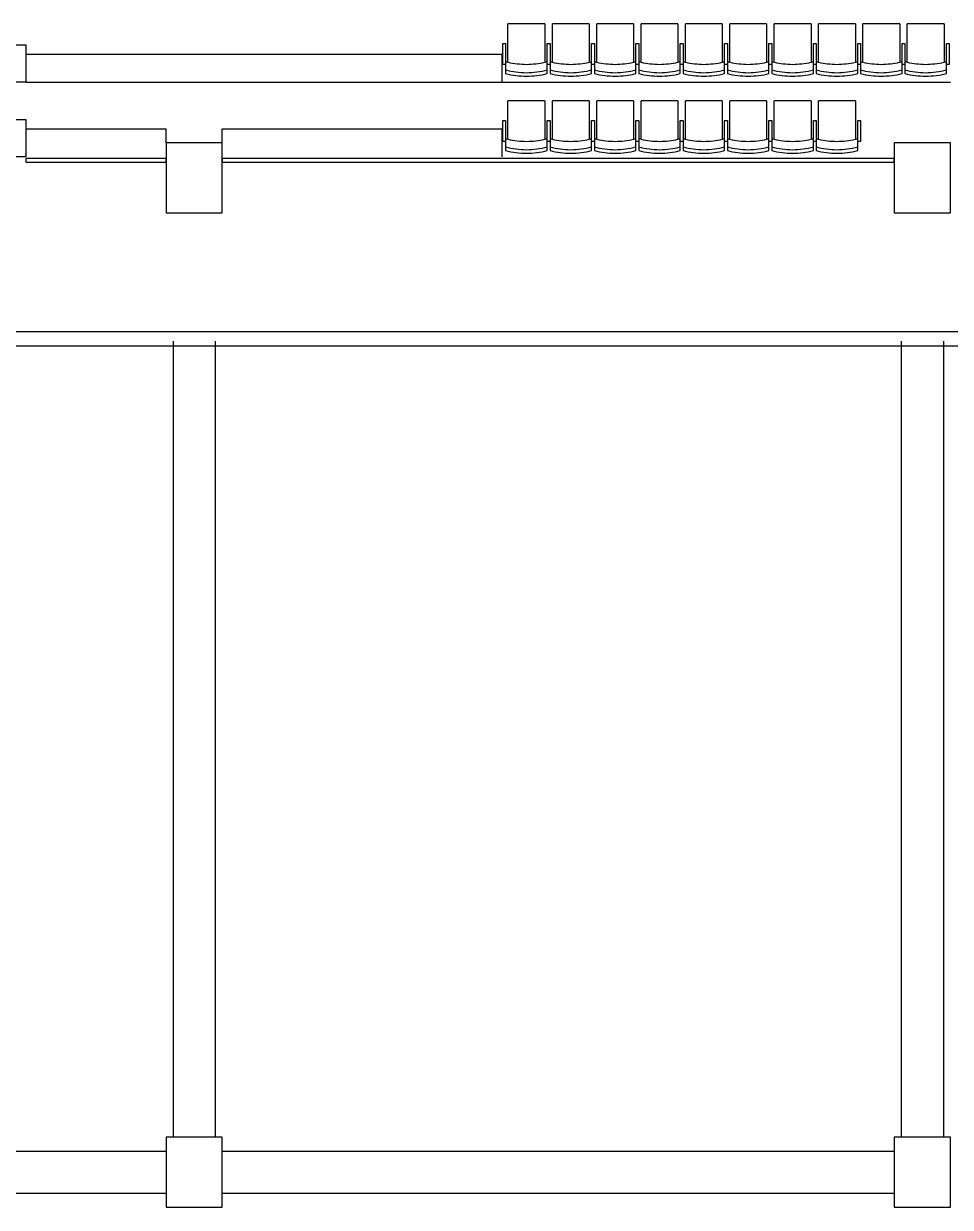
# Model space of a CAD drawing. Header units: inches. Extents: x -2562 to 2562, y 45 to 1163.
# Drawn here: x -853 to -456, y 45 to 552 of the extents above; entities that cross this region are included whole.
import ezdxf

# ---------------------------------------------------------------- set-up
doc = ezdxf.new("R2010")
doc.units = ezdxf.units.IN
doc.header["$LTSCALE"] = 10
doc.header["$MEASUREMENT"] = 0
doc.layers.get('0').update_dxf_attribs({"linetype": 'CONTINUOUS'})
doc.layers.add('A-FLOR', color=3, linetype='CONTINUOUS')
doc.layers.add('A-WALL', color=5, linetype='CONTINUOUS')

# ---------------------------------------------------------------- blocks, each defined once
blk = doc.blocks.new('SeatA')
for p, q in [((7.91, 0), (-7.91, 0)), ((-7.91, -16.54), (-7.91, 0)), ((7.91, 0), (7.91, -16.54)), ((-10.09, -17.42), (-10.09, -8.5)), ((-10.09, -8.5), (-8.91, -8.5)), ((-8.91, -8.5), (-8.91, -17.42)), ((8.91, -8.5), (10.09, -8.5)), ((8.91, -17.42), (8.91, -8.5)), ((10.09, -8.5), (10.09, -17.42)), ((-8.91, -17.42), (-10.09, -17.42)), ((-7.91, -16.54), (-8.91, -16.54)), ((-8.91, -17.42), (-8.91, -21.39)), ((8.91, -16.54), (7.91, -16.54)), ((8.91, -21.39), (8.91, -16.54)), ((10.09, -17.42), (8.91, -17.42))]:
    blk.add_line(p, q)
for centre, radius, start, end in [((0.44, 17), 37.99, 255.7532, 269.331), ((0.45, 22.44), 39.86, 257.9002, 269.354), ((-0.45, 22.44), 39.86, 270.646, 282.0998), ((-0.44, 17), 37.99, 270.669, 284.2468), ((0.44, 17.48), 39.98, 256.4758, 269.3631), ((-0.44, 17.48), 39.98, 270.6369, 283.5242)]:
    blk.add_arc(centre, radius, start, end)

msp = doc.modelspace()

# ---------------------------------------------------------------- linework, layer by layer
at = {"layer": 'A-FLOR'}
for p, q in [((-852, 538.99), (-648.18, 538.99)), ((-648.18, 538.99), (-648.18, 527)), ((-852, 527), (-606.15, 527)), ((-606.21, 527), (-455.99, 527)), ((-852, 506.99), (-791.99, 506.99)), ((-791.99, 501), (-791.99, 506.99)), ((-767.99, 506.99), (-648.18, 506.99)), ((-767.99, 501), (-767.99, 506.99)), ((-648.18, 506.99), (-648.18, 495))]:
    msp.add_line(p, q, dxfattribs=at)
at = {"layer": 'A-FLOR', "linetype": 'Continuous', "lineweight": -3}
for p, q in [((-791.99, 494.22), (-852, 494.22)), ((-852, 494.22), (-852, 492.72)), ((-852, 492.72), (-791.99, 492.72)), ((-791.99, 492.72), (-791.99, 494.22)), ((-479.99, 494.22), (-767.99, 494.22)), ((-767.99, 494.22), (-767.99, 492.72)), ((-767.99, 492.72), (-479.99, 492.72)), ((-479.99, 492.72), (-479.99, 494.22))]:
    msp.add_line(p, q, dxfattribs=at)
at = {"layer": 'A-FLOR'}
for points in [[(-900, 542.99), (-852, 542.99), (-852, 526.99), (-900, 526.99)], [(-900, 510.99), (-852, 510.99), (-852, 494.99), (-900, 494.99)]]:
    msp.add_lwpolyline(points, close=True, dxfattribs=at)
at = {"layer": 'A-WALL', "linetype": 'Continuous', "lineweight": 25}
for p, q in [((-767.99, 501), (-791.99, 501)), ((-791.99, 501), (-791.99, 471)), ((-767.99, 471), (-767.99, 501)), ((-455.99, 501), (-479.99, 501)), ((-479.99, 501), (-479.99, 471)), ((-455.99, 471), (-455.99, 501)), ((-791.99, 471), (-767.99, 471)), ((-479.99, 471), (-455.99, 471)), ((-767.99, 75), (-791.99, 75)), ((-791.99, 75), (-791.99, 45)), ((-767.99, 45), (-767.99, 75)), ((-455.99, 75), (-479.99, 75)), ((-479.99, 75), (-479.99, 45)), ((-455.99, 45), (-455.99, 75)), ((-791.99, 45), (-767.99, 45)), ((-479.99, 45), (-455.99, 45))]:
    msp.add_line(p, q, dxfattribs=at)
at = {"layer": 'A-WALL', "linetype": 'Continuous', "lineweight": -3}
for p, q in [((-408, 420.04), (-1460.99, 420.06)), ((-1460.99, 414.06), (-408, 414.04))]:
    msp.add_line(p, q, dxfattribs=at)
at = {"layer": 'A-WALL'}
for p, q in [((-788.99, 416), (-788.99, 75)), ((-770.99, 416), (-770.99, 75)), ((-476.99, 415.99), (-476.99, 75)), ((-458.99, 415.99), (-458.99, 75)), ((-1172.99, 69), (-791.99, 69)), ((-767.99, 69), (-479.99, 69)), ((-1172.99, 51), (-791.99, 51)), ((-767.99, 51), (-479.99, 51))]:
    msp.add_line(p, q, dxfattribs=at)

# ---------------------------------------------------------------- block references
at = {"layer": 'A-FLOR', "linetype": 'Continuous', "lineweight": -3}
for p in [(-637.59, 552.02), (-618.59, 552.02), (-599.59, 552.02), (-580.59, 552.02), (-561.59, 552.02), (-542.59, 552.02), (-523.59, 552.02), (-504.59, 552.02), (-485.59, 552.02), (-466.59, 552.02), (-637.59, 519.03), (-618.59, 519.03), (-599.59, 519.03), (-580.59, 519.03), (-561.59, 519.03), (-542.59, 519.03), (-523.59, 519.03), (-504.59, 519.03)]:
    msp.add_blockref('SeatA', p, dxfattribs=at)

doc.saveas('drawing.dxf')
